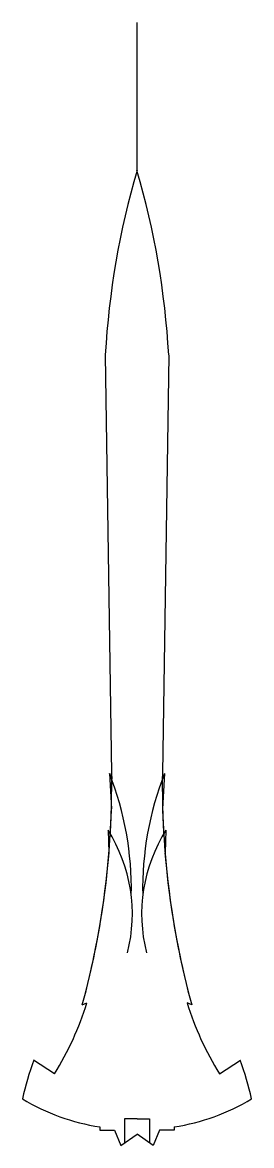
# Model space of a CAD drawing. Header units: millimetres. Extents: x -114 to 114, y -356 to 759.
import ezdxf

# ---------------------------------------------------------------- set-up
doc = ezdxf.new("R2010")
doc.units = ezdxf.units.MM
doc.layers.get('0').update_dxf_attribs({"linetype": 'CONTINUOUS'})

msp = doc.modelspace()

# ---------------------------------------------------------------- linework, layer by layer
for p, q in [((0, 611.9), (0, 758.9)), ((-31.5, 428.7), (-25.2, 13.3)), ((31.5, 428.7), (25.2, 13.3)), ((-27.3, 13.3), (-25.4, -21.8)), ((-25.2, 13.3), (-25.1, 7.6)), ((25.2, 13.3), (25.1, 7.6)), ((27.3, 13.3), (25.4, -21.8)), ((-28.6, -42.8), (-27.8, -65.3)), ((28.6, -42.8), (27.8, -65.3)), ((-54.3, -216.4), (-49.6, -214.4)), ((54.3, -216.4), (49.6, -214.4)), ((-81.8, -284.8), (-102.5, -271.3)), ((-81.8, -284.8), (-102.5, -271.3)), ((81.8, -284.8), (102.5, -271.3)), ((81.8, -284.8), (102.5, -271.3)), ((-12.5, -329.4), (-12.5, -353.5)), ((0, -329.4), (-12.5, -329.4)), ((-12.5, -329.4), (-12.5, -353.5)), ((0, -329.4), (12.5, -329.4)), ((12.5, -329.4), (12.5, -353.5)), ((12.5, -329.4), (12.5, -353.5)), ((-36.9, -337.5), (-36.9, -340.8)), ((-36.9, -340.8), (-22.3, -340.8)), ((-36.9, -340.8), (-22.3, -340.8)), ((-22.3, -340.8), (-16.2, -356)), ((-22.3, -340.8), (-16.2, -356)), ((-16.2, -356), (0, -344.8)), ((16.2, -356), (0, -344.8)), ((22.3, -340.8), (16.2, -356)), ((22.3, -340.8), (16.2, -356)), ((36.9, -340.8), (22.3, -340.8)), ((36.9, -340.8), (22.3, -340.8)), ((36.9, -337.5), (36.9, -340.8))]:
    msp.add_line(p, q)
for centre, radius, start, end in [((782.9, 383.2), 815.6, 163.7131, 176.7982), ((-782.9, 383.2), 815.6, 3.2018, 16.2869), ((-849, 0.9), 823.9, -15.2929, 0.8618), ((-316.8, -100.9), 311.2, -1.1507, 21.5384), ((316.8, -100.9), 311.2, 158.4616, 181.1507), ((849, 0.9), 823.9, 179.1382, 195.2929), ((-849, 0.9), 823.9, 356.7133, 358.4176), ((849, 0.9), 823.9, 181.5824, 183.2867), ((-160.4, -126.1), 155.8, -14.2912, 32.3002), ((160.4, -126.1), 155.8, 147.6998, 194.2912), ((-849, 0.9), 823.9, 344.7071, 355.3887), ((849, 0.9), 823.9, 184.6113, 195.2929), ((-332.8, -127.6), 296.1, 327.9309, 342.9588), ((332.8, -127.6), 296.1, 197.0412, 212.0691), ((151.3, -365.6), 270.7, 159.6103, 168.0859), ((-151.3, -365.6), 270.7, 11.9141, 20.3897), ((-4.5, -128.1), 211.9, 239.0216, 261.2174), ((4.5, -128.1), 211.9, 278.7826, 300.9784)]:
    msp.add_arc(centre, radius, start, end)

doc.saveas('drawing.dxf')
